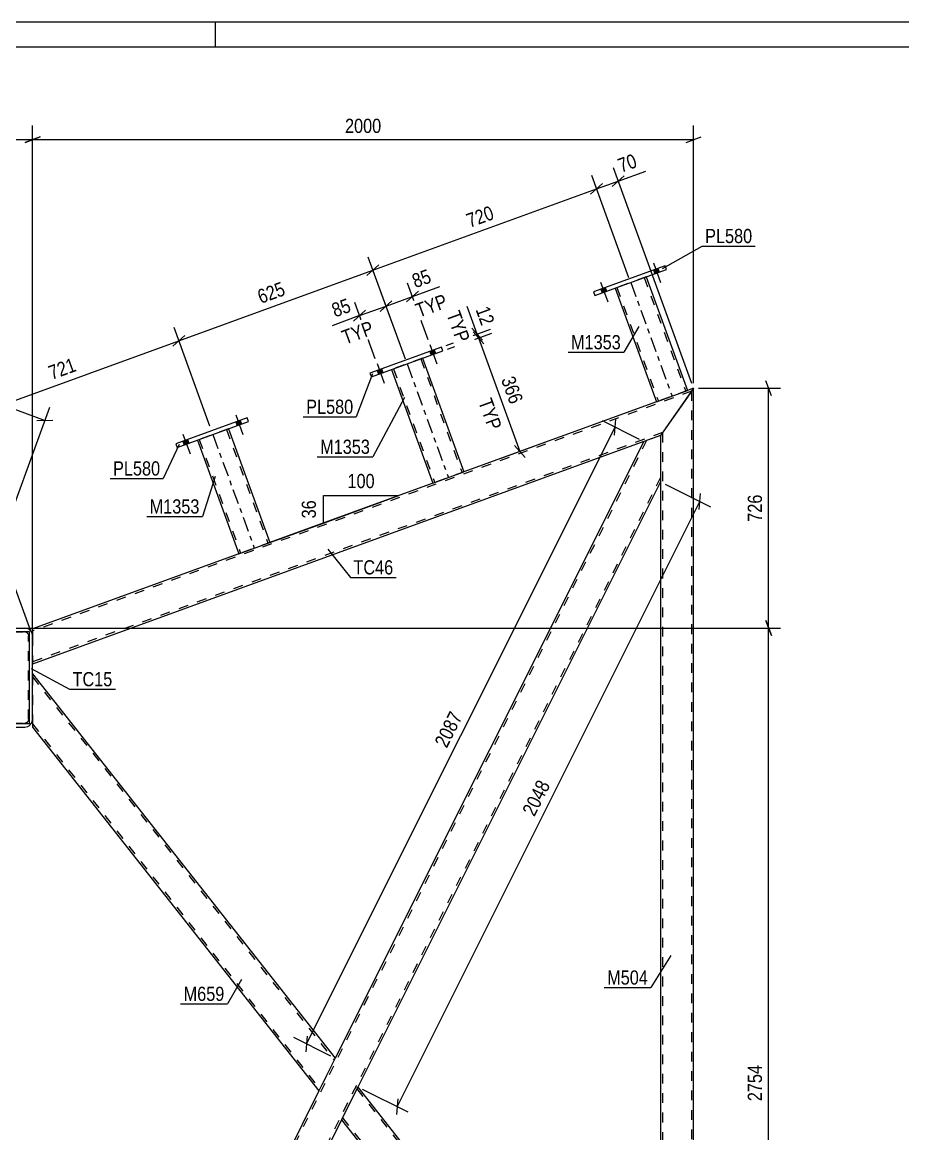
# Model space of a CAD drawing. Header units: millimetres. Extents: x 0 to 1189, y 0 to 841.
# Drawn here: x 730 to 907.6, y 616.7 to 841 of the extents above; entities that cross this region are included whole.
import ezdxf

# ---------------------------------------------------------------- set-up
doc = ezdxf.new("R2010")
doc.units = ezdxf.units.MM
doc.linetypes.add('DXK_LINE_DOT2', pattern=[3.9198, 1.9599, -1.9599])
doc.linetypes.add('DXK_LINE_DOT3', pattern=[5.9187, 2.979, -0.9799, 0.9799, -0.9799])
doc.styles.add('Arial Narrow', font='ARIALN.TTF', dxfattribs={"height": 0.2})

# ---------------------------------------------------------------- blocks, each defined once
blk = doc.blocks.new('Unknown-682122038-1161')
at = {"color": 5, "linetype": 'Continuous'}
for p, q in [((1189, 841), (0, 841)), ((769, 836), (769, 841)), ((1184, 836), (5, 836))]:
    blk.add_line(p, q, dxfattribs=at)
blk = doc.blocks.new('Part-682122038-21633 - 21619')
at = {"color": 2, "linetype": 'Continuous'}
for p, q in [((865.45, 767.15), (864.65, 766)), ((865.45, 535.1), (865.45, 767.15)), ((864.65, 766), (858.79, 757.62)), ((858.79, 748.27), (858.79, 548.54))]:
    blk.add_line(p, q, dxfattribs=at)
at = {"color": 7, "linetype": 'DXK_LINE_DOT2'}
for p, q in [((865.22, 766.81), (865.45, 767.15)), ((865.05, 766.57), (865.05, 535.61)), ((859.19, 758.2), (859.19, 543.07)), ((858.79, 757.62), (858.79, 748.27))]:
    blk.add_line(p, q, dxfattribs=at)
blk = doc.blocks.new('Part-682122038-21620 - 21619')
at = {"color": 2, "linetype": 'Continuous'}
for p, q in [((718.91, 717.79), (718.79, 717.18)), ((720.39, 718.78), (719.77, 718.65)), ((720.39, 718.78), (730.52, 718.78)), ((731.13, 718.65), (730.52, 718.78)), ((732.12, 717.18), (732, 717.79)), ((718.79, 700.38), (718.79, 717.18)), ((732.12, 700.38), (732.12, 717.18)), ((718.79, 700.38), (718.91, 699.76)), ((732, 699.76), (732.12, 700.38)), ((719.77, 698.9), (720.39, 698.78)), ((720.39, 698.78), (730.52, 698.78)), ((730.52, 698.78), (731.13, 698.9))]:
    blk.add_line(p, q, dxfattribs=at)
at = {"color": 7, "linetype": 'DXK_LINE_DOT2'}
for p, q in [((720.08, 717.92), (720.39, 717.98)), ((720.39, 717.98), (730.52, 717.98)), ((730.52, 717.98), (730.82, 717.92)), ((719.59, 717.18), (719.65, 717.48)), ((719.59, 700.38), (719.59, 717.18)), ((731.26, 717.48), (731.32, 717.18)), ((731.32, 700.38), (731.32, 717.18)), ((719.65, 700.07), (719.59, 700.38)), ((731.32, 700.38), (731.26, 700.07)), ((720.39, 699.58), (720.08, 699.64)), ((720.39, 699.58), (730.52, 699.58)), ((730.82, 699.64), (730.52, 699.58))]:
    blk.add_line(p, q, dxfattribs=at)
at = {"color": 7, "linetype": 'DXK_LINE_DOT3'}
blk.add_line((725.45, 708.78), (725.45, 708.78), dxfattribs=at)
at = {"color": 2, "linetype": 'Continuous'}
for centre, start, end in [((720.39, 717.18), 112.5, 157.5), ((730.52, 717.18), 22.5, 67.5), ((720.39, 700.38), 202.5, 247.5), ((730.52, 700.38), 292.5, 337.5)]:
    blk.add_arc(centre, 1.6, start, end, dxfattribs=at)
at = {"color": 7, "linetype": 'DXK_LINE_DOT2'}
for centre, start, end in [((720.39, 717.18), 112.5, 157.5), ((730.52, 717.18), 22.5, 67.5), ((720.39, 700.38), 202.5, 247.5), ((730.52, 700.38), 292.5, 337.5)]:
    blk.add_arc(centre, 0.8, start, end, dxfattribs=at)
blk = doc.blocks.new('Part-682122038-21637 - 21619')
at = {"color": 7, "linetype": 'DXK_LINE_DOT2'}
for p, q in [((855.94, 756.59), (730.65, 506.11)), ((858.79, 749.16), (732.33, 496.35)), ((793.16, 631.97), (789.86, 625.38)), ((797.71, 626.17), (794.42, 619.58))]:
    blk.add_line(p, q, dxfattribs=at)
at = {"color": 2, "linetype": 'Continuous'}
for p, q in [((855.39, 756.39), (793.16, 631.97)), ((858.79, 757.62), (855.39, 756.39)), ((858.79, 757.62), (858.79, 748.27)), ((858.79, 748.27), (797.71, 626.17)), ((789.86, 625.38), (730.2, 506.11)), ((794.42, 619.58), (732.87, 496.55))]:
    blk.add_line(p, q, dxfattribs=at)
blk = doc.blocks.new('Part-682122038-21685 - 21619')
at = {"color": 2, "linetype": 'Continuous'}
for p, q in [((797.71, 626.17), (797.32, 625.38)), ((797.71, 626.17), (858.79, 548.54)), ((797.32, 625.38), (794.42, 619.58)), ((794.42, 619.58), (855.96, 541.35)), ((858.79, 548.54), (858.79, 547.24)), ((858.79, 547.24), (858.79, 543.58)), ((858.79, 542.38), (858.79, 542.71))]:
    blk.add_line(p, q, dxfattribs=at)
at = {"color": 7, "linetype": 'DXK_LINE_DOT2'}
for p, q in [((797.51, 625.78), (858.79, 547.89)), ((797.6, 625.94), (797.71, 626.17)), ((794.61, 619.98), (856.35, 541.49)), ((858.79, 548.44), (858.79, 547.24)), ((858.37, 544.1), (857.95, 543.77)), ((857.95, 543.77), (858.79, 542.71)), ((858.79, 543.58), (858.37, 544.1)), ((855.96, 541.35), (858.79, 542.38))]:
    blk.add_line(p, q, dxfattribs=at)
blk = doc.blocks.new('Part-682122038-21632 - 21619')
at = {"color": 2, "linetype": 'Continuous'}
for p, q in [((865.45, 767.15), (858.79, 757.62)), ((865.45, 767.15), (864.22, 766.7)), ((857.96, 764.42), (819.12, 750.28)), ((855.39, 756.39), (732.12, 711.52)), ((812.85, 748), (779.97, 736.03)), ((773.7, 733.75), (732.12, 718.62)), ((732.12, 718.62), (732.12, 717.77)), ((732.12, 717.77), (732.12, 717.18))]:
    blk.add_line(p, q, dxfattribs=at)
at = {"color": 7, "linetype": 'DXK_LINE_DOT2'}
for p, q in [((865.22, 766.81), (865.45, 767.15)), ((865.05, 766.57), (732.12, 718.19)), ((864.22, 766.7), (857.96, 764.42)), ((859.19, 758.2), (732.12, 711.95)), ((858.79, 757.62), (855.39, 756.39)), ((819.12, 750.28), (812.85, 748)), ((779.97, 736.03), (773.7, 733.75)), ((732.12, 718.62), (732.12, 718.55)), ((732.12, 718.55), (732.12, 718.37)), ((732.12, 717.18), (732.12, 711.52))]:
    blk.add_line(p, q, dxfattribs=at)
blk = doc.blocks.new('Part-682122038-53213 - 21619')
at = {"color": 7, "linetype": 'DXK_LINE_DOT2'}
for p, q in [((855.88, 789.63), (849.61, 787.35)), ((855.5, 789.49), (863.85, 766.56)), ((849.99, 787.48), (858.34, 764.56)), ((863.76, 766.53), (863.82, 766.55)), ((863.82, 766.55), (863.76, 766.53)), ((863.85, 766.56), (863.82, 766.55)), ((863.82, 766.55), (863.85, 766.56))]:
    blk.add_line(p, q, dxfattribs=at)
at = {"color": 2, "linetype": 'Continuous'}
for p, q in [((855.88, 789.63), (864.22, 766.7)), ((849.61, 787.35), (857.96, 764.42)), ((857.96, 764.42), (864.22, 766.7))]:
    blk.add_line(p, q, dxfattribs=at)
at = {"color": 7, "linetype": 'DXK_LINE_DOT3'}
blk.add_line((852.75, 788.49), (861.09, 765.56), dxfattribs=at)
blk = doc.blocks.new('Part-682122038-53223 - 21619')
at = {"color": 2, "linetype": 'Continuous'}
for p, q in [((719.45, 699.44), (719.45, 718.11)), ((719.45, 718.11), (731.45, 718.11)), ((731.45, 718.11), (731.45, 699.44)), ((731.45, 699.44), (719.45, 699.44))]:
    blk.add_line(p, q, dxfattribs=at)
blk = doc.blocks.new('Part-682122038-53209 - 21619')
at = {"color": 2, "linetype": 'Continuous'}
for p, q in [((775.42, 761.19), (761.01, 755.95)), ((761.28, 755.2), (775.69, 760.44)), ((775.69, 760.44), (775.42, 761.19)), ((761.01, 755.95), (761.28, 755.2))]:
    blk.add_line(p, q, dxfattribs=at)
blk = doc.blocks.new('Part-682122038-53210 - 21619')
at = {"color": 7, "linetype": 'DXK_LINE_DOT2'}
for p, q in [((810.77, 773.21), (804.51, 770.93)), ((810.4, 773.07), (818.74, 750.15)), ((804.88, 771.07), (813.23, 748.14)), ((818.65, 750.11), (818.71, 750.13)), ((818.71, 750.13), (818.65, 750.11)), ((818.74, 750.15), (818.71, 750.13)), ((818.71, 750.13), (818.74, 750.15))]:
    blk.add_line(p, q, dxfattribs=at)
at = {"color": 7, "linetype": 'DXK_LINE_DOT3'}
blk.add_line((807.64, 772.07), (815.99, 749.14), dxfattribs=at)
at = {"color": 2, "linetype": 'Continuous'}
for p, q in [((810.77, 773.21), (819.12, 750.28)), ((804.51, 770.93), (812.85, 748)), ((812.85, 748), (819.12, 750.28))]:
    blk.add_line(p, q, dxfattribs=at)
blk = doc.blocks.new('Part-682122038-21687 - 21619')
at = {"color": 2, "linetype": 'Continuous'}
for p, q in [((732.12, 709.56), (793.16, 631.97)), ((732.12, 700.38), (732.12, 698.78)), ((732.12, 698.78), (789.86, 625.38)), ((793.16, 631.97), (789.86, 625.38))]:
    blk.add_line(p, q, dxfattribs=at)
at = {"color": 7, "linetype": 'DXK_LINE_DOT2'}
for p, q in [((732.12, 709.56), (732.12, 708.27)), ((732.12, 709.18), (732.12, 700.38)), ((732.12, 708.91), (792.96, 631.57)), ((732.12, 699.42), (790.06, 625.77)), ((793.04, 631.74), (793.16, 631.97))]:
    blk.add_line(p, q, dxfattribs=at)
blk = doc.blocks.new('Part-682122038-53214 - 21619')
at = {"color": 2, "linetype": 'Continuous'}
for p, q in [((859.68, 791.86), (845.27, 786.62)), ((859.95, 791.11), (859.68, 791.86)), ((845.54, 785.87), (859.95, 791.11)), ((845.27, 786.62), (845.54, 785.87))]:
    blk.add_line(p, q, dxfattribs=at)
blk = doc.blocks.new('Bolt-682122038-53227 - 21619')
at = {"linetype": 'Continuous'}
for points in [[(813.13, 774.92), (812.25, 774.6), (812.53, 773.85), (813.4, 774.17)], [(813.13, 774.92), (812.25, 774.6), (812.53, 773.85), (813.4, 774.17)], [(802.48, 771.04), (801.6, 770.72), (801.88, 769.97), (802.75, 770.29)], [(802.48, 771.04), (801.6, 770.72), (801.88, 769.97), (802.75, 770.29)]]:
    blk.add_hatch(color=1, dxfattribs=at).paths.add_polyline_path(points)
at = {"color": 1, "linetype": 'Continuous'}
for p, q in [((812.24, 776.01), (813.67, 772.07)), ((812.24, 776.01), (813.67, 772.07)), ((812.25, 774.6), (812.53, 773.85)), ((812.25, 774.6), (812.53, 773.85)), ((813.13, 774.92), (813.4, 774.17)), ((813.13, 774.92), (813.4, 774.17)), ((801.59, 772.14), (803.02, 768.19)), ((801.59, 772.14), (803.02, 768.19)), ((801.6, 770.72), (801.88, 769.97)), ((801.6, 770.72), (801.88, 769.97)), ((802.48, 771.04), (802.75, 770.29)), ((802.48, 771.04), (802.75, 770.29))]:
    blk.add_line(p, q, dxfattribs=at)
blk = doc.blocks.new('Part-682122038-53208 - 21619')
at = {"color": 7, "linetype": 'DXK_LINE_DOT2'}
for p, q in [((771.62, 758.96), (765.36, 756.68)), ((771.24, 758.82), (779.59, 735.89)), ((765.73, 756.82), (774.08, 733.89)), ((779.5, 735.86), (779.56, 735.88)), ((779.56, 735.88), (779.5, 735.86)), ((779.59, 735.89), (779.56, 735.88)), ((779.56, 735.88), (779.59, 735.89))]:
    blk.add_line(p, q, dxfattribs=at)
at = {"color": 2, "linetype": 'Continuous'}
for p, q in [((771.62, 758.96), (779.97, 736.03)), ((765.36, 756.68), (773.7, 733.75)), ((773.7, 733.75), (779.97, 736.03))]:
    blk.add_line(p, q, dxfattribs=at)
at = {"color": 7, "linetype": 'DXK_LINE_DOT3'}
blk.add_line((768.49, 757.82), (776.83, 734.89), dxfattribs=at)
blk = doc.blocks.new('Part-682122038-53211 - 21619')
at = {"color": 2, "linetype": 'Continuous'}
for p, q in [((814.57, 775.44), (800.16, 770.2)), ((800.44, 769.45), (814.85, 774.69)), ((814.85, 774.69), (814.57, 775.44)), ((800.16, 770.2), (800.44, 769.45))]:
    blk.add_line(p, q, dxfattribs=at)
blk = doc.blocks.new('Bolt-682122038-53226 - 21619')
at = {"linetype": 'Continuous'}
for points in [[(773.98, 760.67), (773.1, 760.35), (773.37, 759.6), (774.25, 759.92)], [(773.98, 760.67), (773.1, 760.35), (773.37, 759.6), (774.25, 759.92)], [(763.33, 756.79), (762.45, 756.47), (762.72, 755.72), (763.6, 756.04)], [(763.33, 756.79), (762.45, 756.47), (762.72, 755.72), (763.6, 756.04)]]:
    blk.add_hatch(color=1, dxfattribs=at).paths.add_polyline_path(points)
at = {"color": 1, "linetype": 'Continuous'}
for p, q in [((773.08, 761.76), (774.52, 757.82)), ((773.08, 761.76), (774.52, 757.82)), ((773.1, 760.35), (773.37, 759.6)), ((773.1, 760.35), (773.37, 759.6)), ((773.98, 760.67), (774.25, 759.92)), ((773.98, 760.67), (774.25, 759.92)), ((762.43, 757.89), (763.87, 753.94)), ((762.43, 757.89), (763.87, 753.94)), ((762.45, 756.47), (762.72, 755.72)), ((762.45, 756.47), (762.72, 755.72)), ((763.33, 756.79), (763.6, 756.04)), ((763.33, 756.79), (763.6, 756.04))]:
    blk.add_line(p, q, dxfattribs=at)
blk = doc.blocks.new('Bolt-682122038-53228 - 21619')
at = {"linetype": 'Continuous'}
for points in [[(858.24, 791.34), (857.36, 791.02), (857.63, 790.27), (858.51, 790.59)], [(858.24, 791.34), (857.36, 791.02), (857.63, 790.27), (858.51, 790.59)], [(847.59, 787.46), (846.71, 787.14), (846.98, 786.39), (847.86, 786.71)], [(847.59, 787.46), (846.71, 787.14), (846.98, 786.39), (847.86, 786.71)]]:
    blk.add_hatch(color=1, dxfattribs=at).paths.add_polyline_path(points)
at = {"color": 1, "linetype": 'Continuous'}
for p, q in [((857.34, 792.43), (858.78, 788.48)), ((857.34, 792.43), (858.78, 788.48)), ((857.36, 791.02), (857.63, 790.27)), ((857.36, 791.02), (857.63, 790.27)), ((858.24, 791.34), (858.51, 790.59)), ((858.24, 791.34), (858.51, 790.59)), ((846.69, 788.55), (848.13, 784.61)), ((846.69, 788.55), (848.13, 784.61)), ((846.71, 787.14), (846.98, 786.39)), ((846.71, 787.14), (846.98, 786.39)), ((847.59, 787.46), (847.86, 786.71)), ((847.59, 787.46), (847.86, 786.71))]:
    blk.add_line(p, q, dxfattribs=at)
blk = doc.blocks.new('StraightDimension-682122038-60917 - 21619')
at = {"color": 7, "linetype": 'Continuous'}
for p, q in [((852.4, 789.43), (844.9, 810.05)), ((851.44, 810.04), (849.03, 807.88)), ((865.11, 768.09), (849.26, 811.64)), ((844.67, 806.3), (847.08, 808.45)), ((845.87, 807.37), (850.23, 808.96))]:
    blk.add_line(p, q, dxfattribs=at)
at = {"color": 0}
blk.add_wipeout([(855.03, 811.51), (853.6, 815.45), (849.03, 813.79), (850.47, 809.84)], dxfattribs=at)
at = {"color": 7, "linetype": 'Continuous'}
blk.add_line((850.23, 808.96), (855.78, 810.98), dxfattribs=at)
blk.add_line((850.23, 808.96), (855.78, 810.98), dxfattribs=at)
at = {"color": 3, "style": 'Arial Narrow'}
blk.add_text('70', height=2.863, rotation=20.002, dxfattribs=at).set_placement((850.83, 810.61))
blk = doc.blocks.new('StraightDimension-682122038-61138 - 21619')
at = {"color": 7, "linetype": 'Continuous'}
for p, q in [((811.89, 776.95), (807.75, 788.35)), ((807.03, 773.76), (802.42, 786.42)), ((803.4, 783.74), (808.72, 785.68)), ((809.92, 786.75), (807.52, 784.6)), ((802.19, 782.66), (804.6, 784.81))]:
    blk.add_line(p, q, dxfattribs=at)
at = {"color": 0}
blk.add_wipeout([(813.52, 788.22), (812.08, 792.17), (807.52, 790.51), (808.96, 786.56)], dxfattribs=at)
at = {"color": 7, "linetype": 'Continuous'}
blk.add_line((808.72, 785.68), (814.27, 787.7), dxfattribs=at)
at = {"color": 0, "linetype": 'Continuous'}
blk.add_wipeout([(816.81, 783.19), (815.37, 787.14), (808.24, 784.54), (809.67, 780.59)], dxfattribs=at)
at = {"color": 7, "linetype": 'Continuous'}
blk.add_line((808.72, 785.68), (814.27, 787.7), dxfattribs=at)
at = {"color": 3, "style": 'Arial Narrow'}
blk.add_text('85', height=2.863, rotation=20.002, dxfattribs=at).set_placement((809.32, 787.33))
at = {"color": 3, "linetype": 'Continuous', "style": 'Arial Narrow'}
blk.add_text('TYP', height=2.863, rotation=20.002, dxfattribs=at).set_placement((810.03, 781.36))
blk = doc.blocks.new('StraightDimension-682122038-22396 - 21619')
at = {"color": 7, "linetype": 'Continuous'}
for p, q in [((854.5, 756.84), (847.06, 760.56)), ((849.47, 757.68), (849.74, 760.9)), ((787.37, 634.86), (849.6, 759.29)), ((792.26, 632.41), (784.82, 636.14)), ((787.5, 636.47), (787.23, 633.25))]:
    blk.add_line(p, q, dxfattribs=at)
at = {"color": 0}
blk.add_wipeout([(819.72, 701.22), (815.96, 703.1), (812.15, 695.48), (815.91, 693.6)], dxfattribs=at)
at = {"color": 3, "style": 'Arial Narrow'}
blk.add_text('2087', height=2.863, rotation=63.4264, dxfattribs=at).set_placement((815.64, 694.41))
blk = doc.blocks.new('StraightDimension-682122038-22426 - 21619')
at = {"color": 7, "linetype": 'Continuous'}
for p, q in [((859.68, 747.82), (868.86, 743.23)), ((866.58, 742.7), (866.84, 745.92)), ((805.64, 622.21), (866.71, 744.31)), ((798.61, 625.73), (807.78, 621.14)), ((805.77, 623.82), (805.5, 620.6))]:
    blk.add_line(p, q, dxfattribs=at)
at = {"color": 0}
blk.add_wipeout([(837.41, 687.4), (833.65, 689.28), (829.84, 681.67), (833.6, 679.79)], dxfattribs=at)
at = {"color": 3, "style": 'Arial Narrow'}
blk.add_text('2048', height=2.863, rotation=63.4264, dxfattribs=at).set_placement((833.33, 680.59))
blk = doc.blocks.new('AngleDimension-682122038-22471 - 21619')
at = {"color": 7, "linetype": 'Continuous'}
for p, q in [((790.76, 745.5), (805.99, 745.5)), ((790.76, 739.96), (805.99, 745.5)), ((790.76, 739.96), (790.76, 745.5)), ((777.77, 735.23), (790.76, 739.96))]:
    blk.add_line(p, q, dxfattribs=at)
at = {"color": 0}
for points in [[(801.72, 746.4), (801.72, 750.6), (795.03, 750.6), (795.03, 746.4)], [(789.86, 745.16), (785.66, 745.16), (785.66, 740.3), (789.86, 740.3)]]:
    blk.add_wipeout(points, dxfattribs=at)
at = {"color": 3, "style": 'Arial Narrow'}
blk.add_text('100', height=2.863, dxfattribs=at).set_placement((795.63, 747))
blk.add_text('36', height=2.863, rotation=90.0002, dxfattribs=at).set_placement((789.26, 740.9))
blk = doc.blocks.new('StraightDimension-682122038-51015 - 21619')
at = {"color": 7, "linetype": 'Continuous'}
for p, q in [((732.12, 718.18), (732.12, 820.16)), ((865.45, 768.15), (865.45, 820.16)), ((733.62, 817.91), (730.62, 816.71)), ((732.12, 817.31), (865.45, 817.31)), ((863.95, 816.71), (866.95, 817.91))]:
    blk.add_line(p, q, dxfattribs=at)
at = {"color": 0}
blk.add_wipeout([(803.04, 818.06), (803.04, 822.26), (794.53, 822.26), (794.53, 818.06)], dxfattribs=at)
at = {"color": 3, "style": 'Arial Narrow'}
blk.add_text('2000', height=2.863, dxfattribs=at).set_placement((795.13, 818.66))
blk = doc.blocks.new('StraightDimension-682122038-51016 - 21619')
at = {"color": 7, "linetype": 'Continuous'}
for p, q in [((718.79, 718.18), (718.79, 820.16)), ((732.12, 718.18), (732.12, 820.16)), ((720.29, 817.91), (717.29, 816.71)), ((718.79, 817.31), (732.12, 817.31)), ((730.62, 816.71), (733.62, 817.91))]:
    blk.add_line(p, q, dxfattribs=at)
at = {"color": 0}
blk.add_wipeout([(728.79, 818.06), (728.79, 822.26), (722.11, 822.26), (722.11, 818.06)], dxfattribs=at)
at = {"color": 3, "style": 'Arial Narrow'}
blk.add_text('200', height=2.863, dxfattribs=at).set_placement((722.71, 818.66))
blk = doc.blocks.new('StraightDimension-682122038-60919 - 21619')
at = {"color": 7, "linetype": 'Continuous'}
for p, q in [((799.56, 789.88), (801.97, 792.03)), ((807.3, 773.01), (799.79, 793.63)), ((761.61, 776.71), (800.77, 790.96)), ((767.87, 759.51), (760.64, 779.38)), ((762.82, 777.78), (760.41, 775.63))]:
    blk.add_line(p, q, dxfattribs=at)
at = {"color": 0}
blk.add_wipeout([(784.07, 785.68), (782.64, 789.63), (776.36, 787.34), (777.79, 783.39)], dxfattribs=at)
at = {"color": 3, "style": 'Arial Narrow'}
blk.add_text('625', height=2.863, rotation=20.002, dxfattribs=at).set_placement((778.15, 784.16))
blk = doc.blocks.new('StraightDimension-682122038-60612 - 21619')
at = {"color": 7, "linetype": 'Continuous'}
for p, q in [((683.37, 758.53), (691.03, 779.57)), ((691.67, 776.95), (688.44, 776.85)), ((690.06, 776.9), (734.62, 760.68)), ((719.13, 718.12), (735.59, 763.36)), ((733, 760.63), (736.23, 760.73))]:
    blk.add_line(p, q, dxfattribs=at)
at = {"color": 0}
blk.add_wipeout([(715.73, 768.35), (717.17, 772.29), (710.89, 774.58), (709.45, 770.63)], dxfattribs=at)
at = {"color": 3, "style": 'Arial Narrow'}
blk.add_text('711', height=2.863, rotation=-20.002, dxfattribs=at).set_placement((710.22, 770.99))
blk = doc.blocks.new('StraightDimension-682122038-60918 - 21619')
at = {"color": 7, "linetype": 'Continuous'}
for p, q in [((852.4, 789.43), (844.9, 810.05)), ((800.77, 790.96), (845.87, 807.37)), ((844.67, 806.3), (847.08, 808.45)), ((801.97, 792.03), (799.56, 789.88)), ((807.3, 773.01), (799.79, 793.63))]:
    blk.add_line(p, q, dxfattribs=at)
at = {"color": 0}
blk.add_wipeout([(826.2, 801.01), (824.77, 804.96), (818.49, 802.67), (819.92, 798.73)], dxfattribs=at)
at = {"color": 3, "style": 'Arial Narrow'}
blk.add_text('720', height=2.863, rotation=20.002, dxfattribs=at).set_placement((820.28, 799.5))
blk = doc.blocks.new('StraightDimension-682122038-60920 - 21619')
at = {"color": 7, "linetype": 'Continuous'}
for p, q in [((767.87, 759.51), (760.64, 779.38)), ((716.44, 760.26), (761.61, 776.71)), ((760.41, 775.63), (762.82, 777.78)), ((731.78, 718.12), (715.46, 762.94)), ((717.64, 761.34), (715.23, 759.19))]:
    blk.add_line(p, q, dxfattribs=at)
at = {"color": 0}
blk.add_wipeout([(741.91, 770.33), (740.47, 774.28), (734.19, 771.99), (735.63, 768.05)], dxfattribs=at)
at = {"color": 3, "style": 'Arial Narrow'}
blk.add_text('721', height=2.863, rotation=20.002, dxfattribs=at).set_placement((735.99, 768.81))
blk = doc.blocks.new('StraightDimension-682122038-61028 - 21619')
at = {"color": 7, "linetype": 'Continuous'}
for p, q in [((815.79, 775.03), (824.74, 778.3)), ((823.14, 776.12), (820.99, 778.53)), ((822.07, 777.32), (830.41, 754.39)), ((826.66, 753.03), (833.09, 755.37)), ((829.34, 755.6), (831.49, 753.19))]:
    blk.add_line(p, q, dxfattribs=at)
at = {"color": 0}
blk.add_wipeout([(828.09, 762.97), (832.03, 764.41), (829.75, 770.69), (825.8, 769.25)], dxfattribs=at)
at = {"color": 0, "linetype": 'Continuous'}
blk.add_wipeout([(823.79, 757.68), (827.73, 759.12), (825.14, 766.25), (821.19, 764.81)], dxfattribs=at)
at = {"color": 3, "style": 'Arial Narrow'}
blk.add_text('366', height=2.863, rotation=-69.9983, dxfattribs=at).set_placement((826.57, 768.9))
at = {"color": 3, "linetype": 'Continuous', "style": 'Arial Narrow'}
blk.add_text('TYP', height=2.863, rotation=-69.9983, dxfattribs=at).set_placement((821.96, 764.45))
blk = doc.blocks.new('StraightDimension-682122038-61029 - 21619')
at = {"color": 7, "linetype": 'Continuous'}
for p, q in [((815.51, 775.79), (824.47, 779.05)), ((815.79, 775.03), (824.74, 778.3)), ((820.72, 779.28), (822.87, 776.87)), ((823.14, 776.12), (820.99, 778.53)), ((821.79, 778.07), (822.07, 777.32))]:
    blk.add_line(p, q, dxfattribs=at)
at = {"color": 0}
blk.add_wipeout([(822.32, 778.82), (826.27, 780.26), (824.6, 784.82), (820.66, 783.39)], dxfattribs=at)
at = {"color": 7, "linetype": 'Continuous'}
blk.add_line((821.79, 778.07), (819.77, 783.62), dxfattribs=at)
at = {"color": 0, "linetype": 'Continuous'}
blk.add_wipeout([(817.36, 775.35), (821.3, 776.79), (818.71, 783.92), (814.76, 782.48)], dxfattribs=at)
at = {"color": 7, "linetype": 'Continuous'}
blk.add_line((821.79, 778.07), (819.77, 783.62), dxfattribs=at)
at = {"color": 3, "linetype": 'Continuous', "style": 'Arial Narrow'}
blk.add_text('TYP', height=2.863, rotation=-69.9983, dxfattribs=at).set_placement((815.53, 782.12))
at = {"color": 3, "style": 'Arial Narrow'}
blk.add_text('12', height=2.863, rotation=-69.9983, dxfattribs=at).set_placement((821.43, 783.03))
blk = doc.blocks.new('StraightDimension-682122038-61139 - 21619')
at = {"color": 7, "linetype": 'Continuous'}
for p, q in [((807.03, 773.76), (802.42, 786.42)), ((796.87, 780.72), (799.27, 782.88)), ((801.24, 773.08), (797.1, 784.48)), ((798.07, 781.8), (803.4, 783.74)), ((804.6, 784.81), (802.19, 782.66))]:
    blk.add_line(p, q, dxfattribs=at)
at = {"color": 0}
blk.add_wipeout([(797.32, 782.32), (795.88, 786.27), (791.32, 784.61), (792.76, 780.66)], dxfattribs=at)
at = {"color": 7, "linetype": 'Continuous'}
blk.add_line((798.07, 781.8), (792.52, 779.78), dxfattribs=at)
at = {"color": 0, "linetype": 'Continuous'}
blk.add_wipeout([(801.94, 777.78), (800.5, 781.73), (793.37, 779.13), (794.8, 775.18)], dxfattribs=at)
at = {"color": 7, "linetype": 'Continuous'}
blk.add_line((798.07, 781.8), (792.52, 779.78), dxfattribs=at)
at = {"color": 3, "style": 'Arial Narrow'}
blk.add_text('85', height=2.863, rotation=20.002, dxfattribs=at).set_placement((793.12, 781.43))
at = {"color": 3, "linetype": 'Continuous', "style": 'Arial Narrow'}
blk.add_text('TYP', height=2.863, rotation=20.002, dxfattribs=at).set_placement((795.16, 775.95))
blk = doc.blocks.new('StraightDimension-682122038-77647 - 21619')
at = {"color": 7, "linetype": 'Continuous'}
for p, q in [((866.45, 767.15), (882.98, 767.15)), ((881.18, 765.65), (879.98, 768.65)), ((880.58, 718.78), (880.58, 767.15)), ((879.98, 720.28), (881.18, 717.28)), ((726.45, 718.78), (882.98, 718.78))]:
    blk.add_line(p, q, dxfattribs=at)
at = {"color": 0}
blk.add_wipeout([(879.83, 746.3), (875.63, 746.3), (875.63, 739.62), (879.83, 739.62)], dxfattribs=at)
at = {"color": 3, "style": 'Arial Narrow'}
blk.add_text('726', height=2.863, rotation=90.0002, dxfattribs=at).set_placement((879.23, 740.22))
blk = doc.blocks.new('StraightDimension-682122038-77648 - 21619')
at = {"color": 7, "linetype": 'Continuous'}
for p, q in [((881.18, 717.28), (879.98, 720.28)), ((726.45, 718.78), (882.98, 718.78)), ((880.58, 535.17), (880.58, 718.78)), ((879.98, 536.67), (881.18, 533.67)), ((865.72, 535.17), (882.98, 535.17))]:
    blk.add_line(p, q, dxfattribs=at)
at = {"color": 0}
blk.add_wipeout([(879.83, 631.23), (875.63, 631.23), (875.63, 622.72), (879.83, 622.72)], dxfattribs=at)
at = {"color": 3, "style": 'Arial Narrow'}
blk.add_text('2754', height=2.863, rotation=90.0002, dxfattribs=at).set_placement((879.23, 623.32))
blk = doc.blocks.new('Mark-682122038-53466 - 21619')
at = {"color": 0}
blk.add_wipeout([(796.8, 761.99), (796.8, 764.99), (787.3, 764.99), (787.3, 761.99)], dxfattribs=at)
blk.add_wipeout([(796.8, 761.99), (796.8, 764.99), (787.3, 764.99), (787.3, 761.99)], dxfattribs=at)
at = {"color": 30, "linetype": 'Continuous'}
for p in [(800.69, 770.05), (786.7, 761.39)]:
    blk.add_line(p, (797.4, 761.39), dxfattribs=at)
at = {"color": 3, "style": 'Arial Narrow'}
blk.add_text('PL580', height=2.863, dxfattribs=at).set_placement((787.3, 761.99))
blk = doc.blocks.new('Mark-682122038-22269 - 21619')
at = {"color": 0}
blk.add_wipeout([(804.86, 729.59), (804.86, 732.59), (796.83, 732.59), (796.83, 729.59)], dxfattribs=at)
blk.add_wipeout([(804.86, 729.59), (804.86, 732.59), (796.83, 732.59), (796.83, 729.59)], dxfattribs=at)
at = {"color": 30, "linetype": 'Continuous'}
for p, q in [((791.64, 734.67), (796.23, 728.99)), ((796.23, 728.99), (805.46, 728.99))]:
    blk.add_line(p, q, dxfattribs=at)
at = {"color": 3, "style": 'Arial Narrow'}
blk.add_text('TC46', height=2.863, dxfattribs=at).set_placement((796.83, 729.59))
blk = doc.blocks.new('Mark-682122038-22272 - 21619')
at = {"color": 0}
blk.add_wipeout([(856.24, 646.84), (856.24, 649.84), (848.01, 649.84), (848.01, 646.84)], dxfattribs=at)
blk.add_wipeout([(856.24, 646.84), (856.24, 649.84), (848.01, 649.84), (848.01, 646.84)], dxfattribs=at)
at = {"color": 30, "linetype": 'Continuous'}
for p in [(860.84, 652.69), (847.41, 646.24)]:
    blk.add_line(p, (856.84, 646.24), dxfattribs=at)
at = {"color": 3, "style": 'Arial Narrow'}
blk.add_text('M504', height=2.863, dxfattribs=at).set_placement((848.01, 646.84))
blk = doc.blocks.new('Mark-682122038-22284 - 21619')
at = {"color": 0}
blk.add_wipeout([(770.8, 643.55), (770.8, 646.55), (762.58, 646.55), (762.58, 643.55)], dxfattribs=at)
blk.add_wipeout([(770.8, 643.55), (770.8, 646.55), (762.58, 646.55), (762.58, 643.55)], dxfattribs=at)
at = {"color": 30, "linetype": 'Continuous'}
for p in [(774.28, 647.85), (761.98, 642.95)]:
    blk.add_line(p, (771.4, 642.95), dxfattribs=at)
at = {"color": 3, "style": 'Arial Narrow'}
blk.add_text('M659', height=2.863, dxfattribs=at).set_placement((762.58, 643.55))
blk = doc.blocks.new('Mark-682122038-22919 - 21619')
at = {"color": 0}
blk.add_wipeout([(748.21, 707.03), (748.21, 710.03), (740.17, 710.03), (740.17, 707.03)], dxfattribs=at)
blk.add_wipeout([(748.21, 707.03), (748.21, 710.03), (740.17, 710.03), (740.17, 707.03)], dxfattribs=at)
at = {"color": 30, "linetype": 'Continuous'}
for p, q in [((731.85, 710.59), (739.57, 706.43)), ((739.57, 706.43), (748.81, 706.43))]:
    blk.add_line(p, q, dxfattribs=at)
at = {"color": 3, "style": 'Arial Narrow'}
blk.add_text('TC15', height=2.863, dxfattribs=at).set_placement((740.17, 707.03))
blk = doc.blocks.new('Mark-682122038-53475 - 21619')
at = {"color": 0}
blk.add_wipeout([(765.78, 741.88), (765.78, 744.88), (755.73, 744.88), (755.73, 741.88)], dxfattribs=at)
blk.add_wipeout([(765.78, 741.88), (765.78, 744.88), (755.73, 744.88), (755.73, 741.88)], dxfattribs=at)
at = {"color": 30, "linetype": 'Continuous'}
for p in [(768.97, 749.36), (755.13, 741.28)]:
    blk.add_line(p, (766.38, 741.28), dxfattribs=at)
at = {"color": 3, "style": 'Arial Narrow'}
blk.add_text('M1353', height=2.863, dxfattribs=at).set_placement((755.73, 741.88))
blk = doc.blocks.new('Mark-682122038-53478 - 21619')
at = {"color": 0}
blk.add_wipeout([(757.86, 749.55), (757.86, 752.55), (748.35, 752.55), (748.35, 749.55)], dxfattribs=at)
blk.add_wipeout([(757.86, 749.55), (757.86, 752.55), (748.35, 752.55), (748.35, 749.55)], dxfattribs=at)
at = {"color": 30, "linetype": 'Continuous'}
for p in [(761.65, 755.8), (747.75, 748.95)]:
    blk.add_line(p, (758.46, 748.95), dxfattribs=at)
at = {"color": 3, "style": 'Arial Narrow'}
blk.add_text('PL580', height=2.863, dxfattribs=at).set_placement((748.35, 749.55))
blk = doc.blocks.new('Mark-682122038-53481 - 21619')
at = {"color": 0}
blk.add_wipeout([(800.17, 753.92), (800.17, 756.92), (790.12, 756.92), (790.12, 753.92)], dxfattribs=at)
blk.add_wipeout([(800.17, 753.92), (800.17, 756.92), (790.12, 756.92), (790.12, 753.92)], dxfattribs=at)
at = {"color": 30, "linetype": 'Continuous'}
for p in [(807.16, 765.3), (789.52, 753.32)]:
    blk.add_line(p, (800.77, 753.32), dxfattribs=at)
at = {"color": 3, "style": 'Arial Narrow'}
blk.add_text('M1353', height=2.863, dxfattribs=at).set_placement((790.12, 753.92))
blk = doc.blocks.new('Mark-682122038-53484 - 21619')
at = {"color": 0}
blk.add_wipeout([(850.77, 775.01), (850.77, 778.01), (840.72, 778.01), (840.72, 775.01)], dxfattribs=at)
blk.add_wipeout([(850.77, 775.01), (850.77, 778.01), (840.72, 778.01), (840.72, 775.01)], dxfattribs=at)
at = {"color": 30, "linetype": 'Continuous'}
for p in [(854.42, 779.61), (840.12, 774.41)]:
    blk.add_line(p, (851.37, 774.41), dxfattribs=at)
at = {"color": 3, "style": 'Arial Narrow'}
blk.add_text('M1353', height=2.863, dxfattribs=at).set_placement((840.72, 775.01))
blk = doc.blocks.new('Mark-682122038-61084 - 21619')
at = {"color": 0}
blk.add_wipeout([(877.27, 796.44), (877.27, 799.44), (867.77, 799.44), (867.77, 796.44)], dxfattribs=at)
blk.add_wipeout([(877.27, 796.44), (877.27, 799.44), (867.77, 799.44), (867.77, 796.44)], dxfattribs=at)
at = {"color": 30, "linetype": 'Continuous'}
for p, q in [((859.14, 791.34), (867.17, 795.84)), ((867.17, 795.84), (877.87, 795.84))]:
    blk.add_line(p, q, dxfattribs=at)
at = {"color": 3, "style": 'Arial Narrow'}
blk.add_text('PL580', height=2.863, dxfattribs=at).set_placement((867.77, 796.44))

msp = doc.modelspace()

# ---------------------------------------------------------------- block references
for name in ['Unknown-682122038-1161', 'Part-682122038-53214 - 21619', 'Bolt-682122038-53228 - 21619', 'Part-682122038-53213 - 21619', 'Bolt-682122038-53227 - 21619', 'Part-682122038-53211 - 21619', 'Part-682122038-53210 - 21619', 'Part-682122038-21632 - 21619', 'Part-682122038-21633 - 21619', 'Part-682122038-53209 - 21619', 'Bolt-682122038-53226 - 21619', 'Part-682122038-53208 - 21619', 'Part-682122038-21637 - 21619', 'Part-682122038-21620 - 21619', 'Part-682122038-53223 - 21619', 'Part-682122038-21687 - 21619', 'Part-682122038-21685 - 21619']:
    msp.add_blockref(name, (0, 0))

# ---------------------------------------------------------------- next in the draw order: block references
for name in ['StraightDimension-682122038-60917 - 21619', 'StraightDimension-682122038-61138 - 21619', 'StraightDimension-682122038-22396 - 21619']:
    msp.add_blockref(name, (0, 0))

# ---------------------------------------------------------------- next in the draw order: block references
msp.add_blockref('StraightDimension-682122038-22426 - 21619', (0, 0))

# ---------------------------------------------------------------- next in the draw order: block references
msp.add_blockref('AngleDimension-682122038-22471 - 21619', (0, 0))

# ---------------------------------------------------------------- next in the draw order: block references
msp.add_blockref('StraightDimension-682122038-51015 - 21619', (0, 0))

# ---------------------------------------------------------------- next in the draw order: block references
for name in ['StraightDimension-682122038-51016 - 21619', 'Mark-682122038-61084 - 21619', 'StraightDimension-682122038-60919 - 21619']:
    msp.add_blockref(name, (0, 0))

# ---------------------------------------------------------------- next in the draw order: block references
for name in ['StraightDimension-682122038-60918 - 21619', 'StraightDimension-682122038-60612 - 21619']:
    msp.add_blockref(name, (0, 0))

# ---------------------------------------------------------------- next in the draw order: block references
for name in ['StraightDimension-682122038-61139 - 21619', 'StraightDimension-682122038-60920 - 21619', 'StraightDimension-682122038-61028 - 21619', 'Mark-682122038-53484 - 21619']:
    msp.add_blockref(name, (0, 0))

# ---------------------------------------------------------------- next in the draw order: block references
for name in ['StraightDimension-682122038-61029 - 21619', 'StraightDimension-682122038-77647 - 21619']:
    msp.add_blockref(name, (0, 0))

# ---------------------------------------------------------------- next in the draw order: block references
for name in ['Mark-682122038-53466 - 21619', 'Mark-682122038-53475 - 21619', 'Mark-682122038-22269 - 21619', 'StraightDimension-682122038-77648 - 21619']:
    msp.add_blockref(name, (0, 0))

# ---------------------------------------------------------------- next in the draw order: block references
for name in ['Mark-682122038-53481 - 21619', 'Mark-682122038-53478 - 21619', 'Mark-682122038-22919 - 21619', 'Mark-682122038-22272 - 21619', 'Mark-682122038-22284 - 21619']:
    msp.add_blockref(name, (0, 0))

doc.saveas('drawing.dxf')
